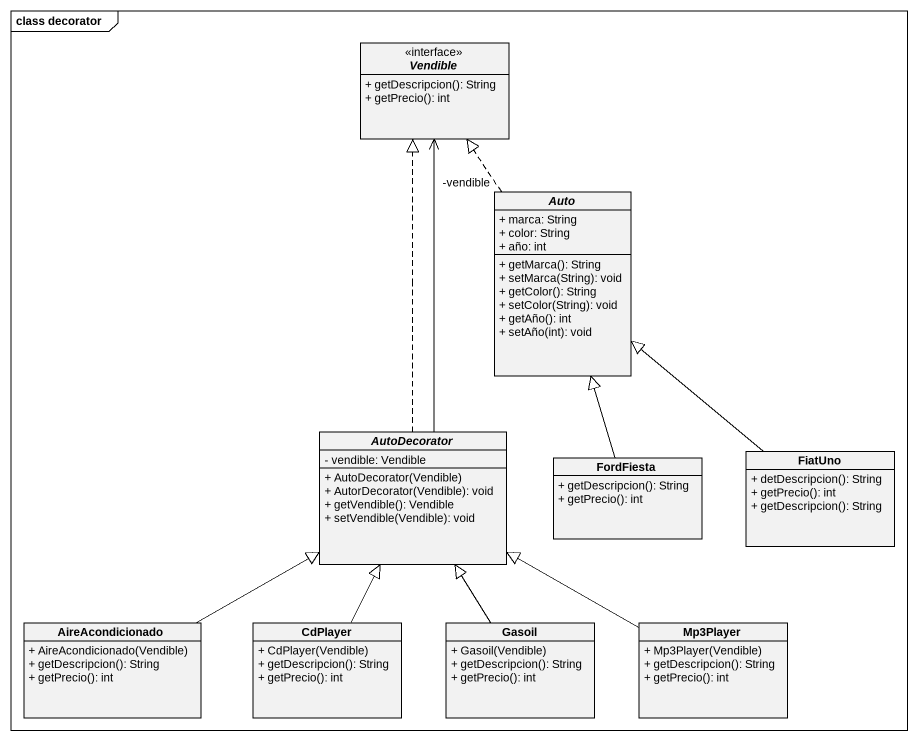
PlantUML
@startuml
mainframe class decorator
hide circle
hide empty members
skinparam classAttributeIconSize 0
interface Vendible <<interface>> {
  + getDescripcion(): String
  + getPrecio(): int
}
abstract class Auto {
  + marca: String
  + color: String
  + año: int
  + getMarca(): String
  + setMarca(String): void
  + getColor(): String
  + setColor(String): void
  + getAño(): int
  + setAño(int): void
}
abstract class AutoDecorator {
  - vendible: Vendible
  + AutoDecorator(Vendible)
  + AutorDecorator(Vendible): void
  + getVendible(): Vendible
  + setVendible(Vendible): void
}
class FordFiesta {
  + getDescripcion(): String
  + getPrecio(): int
}
class FiatUno {
  + detDescripcion(): String
  + getPrecio(): int
  + getDescripcion(): String
}
class AireAcondicionado {
  + AireAcondicionado(Vendible)
  + getDescripcion(): String
  + getPrecio(): int
}
class CdPlayer {
  + CdPlayer(Vendible)
  + getDescripcion(): String
  + getPrecio(): int
}
class Gasoil {
  + Gasoil(Vendible)
  + getDescripcion(): String
  + getPrecio(): int
}
class Mp3Player {
  + Mp3Player(Vendible)
  + getDescripcion(): String
  + getPrecio(): int
}
Auto .up.|> Vendible
AutoDecorator -up-> "-vendible" Vendible
AutoDecorator .up.|> Vendible
FordFiesta -up-|> Auto
FiatUno -up-|> Auto
AireAcondicionado -right-|> AutoDecorator
CdPlayer -up-|> AutoDecorator
Gasoil -up-|> AutoDecorator
Mp3Player -left-|> AutoDecorator
@enduml
